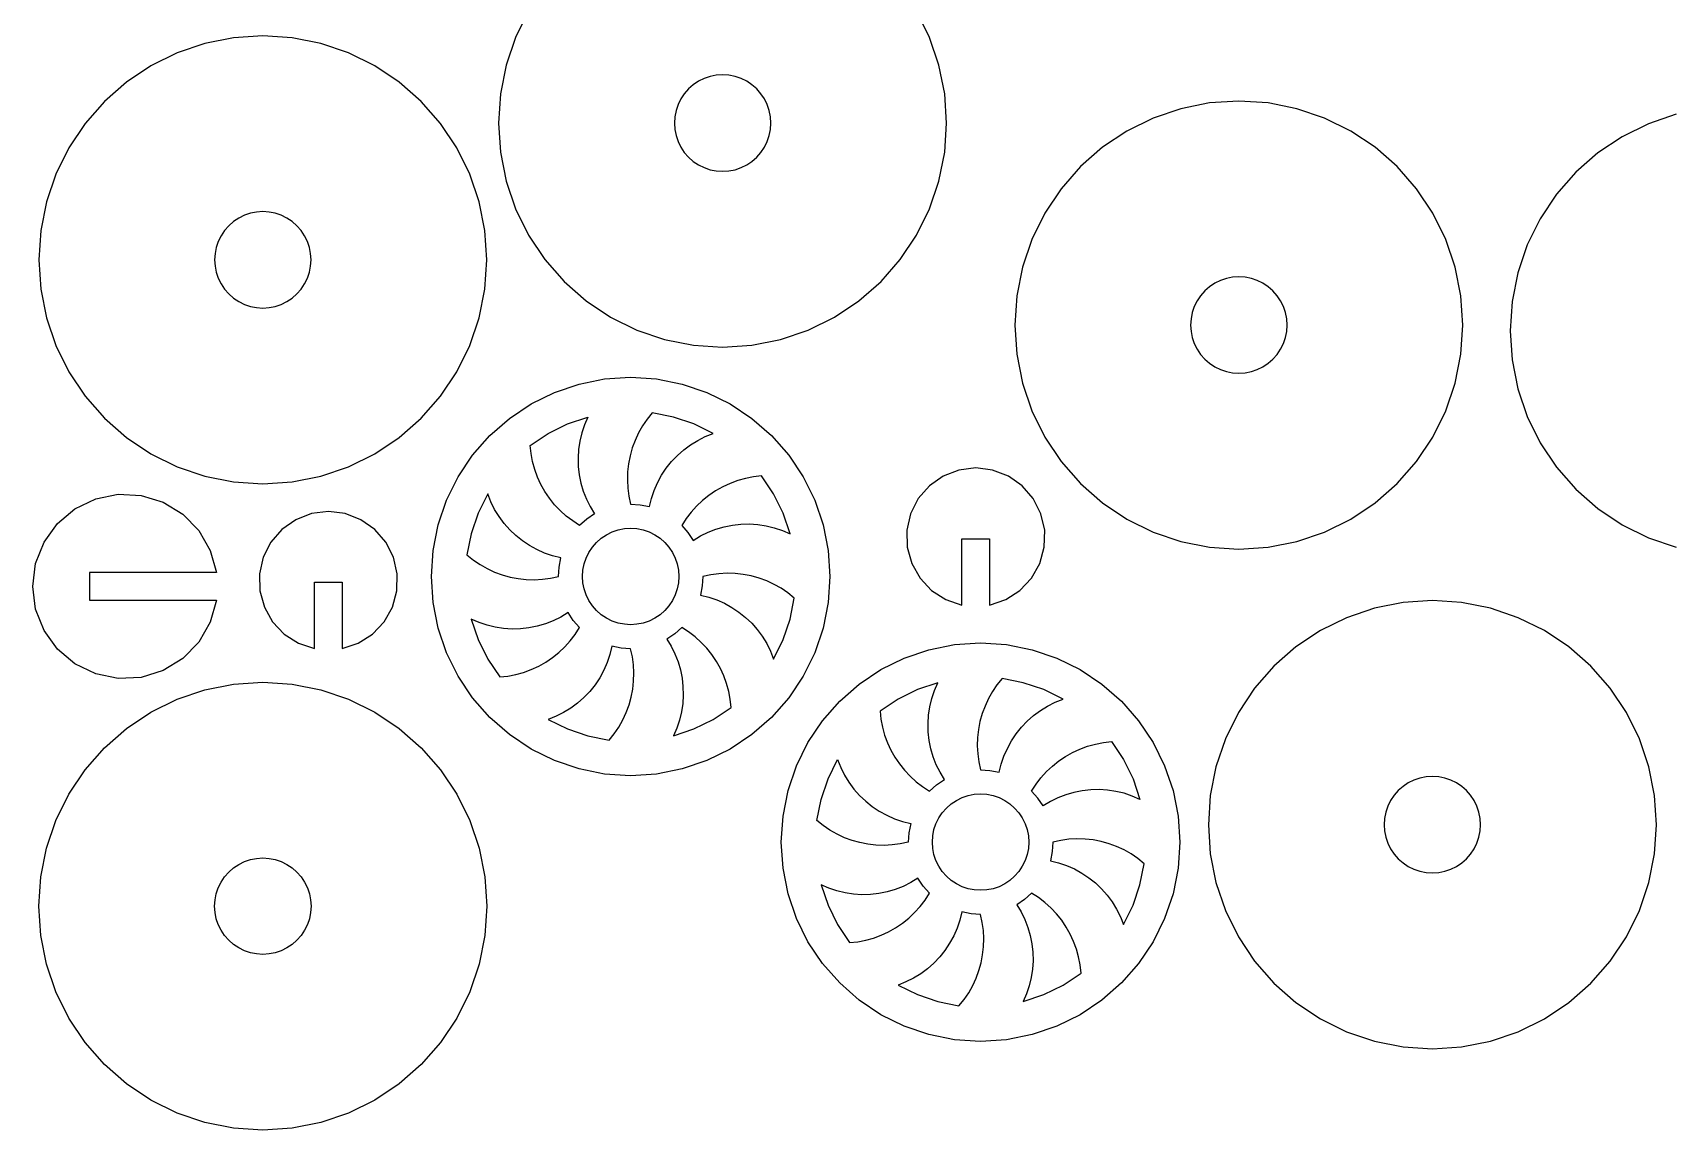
# Model space of a CAD drawing. Extents: x -1116 to 10, y -147 to 515.
# Drawn here: x -1115.8 to -761.1, y -124.3 to 113.3 of the extents above; entities that cross this region are included whole.
import ezdxf

# ---------------------------------------------------------------- set-up
doc = ezdxf.new("R2010")
doc.units = 0
doc.header["$MEASUREMENT"] = 0
doc.layers.get('0').update_dxf_attribs({"linetype": 'CONTINUOUS'})

msp = doc.modelspace()

# ---------------------------------------------------------------- linework, layer by layer
for points in [[(-1008.43, 117.98), (-1011.24, 112.29), (-1013.28, 106.28), (-1014.52, 100.06), (-1014.93, 93.73), (-1014.52, 87.4), (-1013.28, 81.17), (-1011.24, 75.17), (-1008.43, 69.48), (-1004.91, 64.2), (-1000.72, 59.43), (-995.95, 55.25), (-990.68, 51.72), (-984.99, 48.92), (-978.98, 46.88), (-972.76, 45.64), (-966.43, 45.23), (-960.1, 45.64), (-953.87, 46.88), (-947.87, 48.92), (-942.18, 51.72), (-936.9, 55.25), (-932.13, 59.43), (-927.95, 64.2), (-924.42, 69.48), (-921.62, 75.17), (-919.58, 81.17), (-918.34, 87.4), (-917.93, 93.73), (-918.34, 100.06), (-919.58, 106.28), (-921.62, 112.29), (-924.42, 117.98)], [(-759.97, 95.63), (-765.98, 93.59), (-771.67, 90.78), (-776.95, 87.26), (-781.72, 83.08), (-785.9, 78.31), (-789.43, 73.03), (-792.23, 67.34), (-794.27, 61.33), (-795.51, 55.11), (-795.92, 48.78), (-795.51, 42.45), (-794.27, 36.23), (-792.23, 30.22), (-789.43, 24.53), (-785.9, 19.25), (-781.72, 14.48), (-776.95, 10.3), (-771.67, 6.78), (-765.98, 3.97), (-759.97, 1.93)]]:
    msp.add_lwpolyline(points)
for points in [[(-1095.48, 102.61), (-1100.25, 98.42), (-1104.44, 93.65), (-1107.96, 88.38), (-1110.77, 82.69), (-1112.81, 76.68), (-1114.04, 70.46), (-1114.46, 64.13), (-1114.04, 57.8), (-1112.81, 51.57), (-1110.77, 45.57), (-1107.96, 39.88), (-1104.44, 34.6), (-1100.25, 29.83), (-1095.48, 25.65), (-1090.21, 22.12), (-1084.52, 19.32), (-1078.51, 17.28), (-1072.29, 16.04), (-1065.96, 15.63), (-1059.63, 16.04), (-1053.4, 17.28), (-1047.4, 19.32), (-1041.71, 22.12), (-1036.43, 25.65), (-1031.66, 29.83), (-1027.48, 34.6), (-1023.95, 39.88), (-1021.15, 45.57), (-1019.11, 51.57), (-1017.87, 57.8), (-1017.46, 64.13), (-1017.87, 70.46), (-1019.11, 76.68), (-1021.15, 82.69), (-1023.95, 88.38), (-1027.48, 93.65), (-1031.66, 98.42), (-1036.43, 102.61), (-1041.71, 106.13), (-1047.4, 108.94), (-1053.4, 110.98), (-1059.63, 112.21), (-1065.96, 112.63), (-1072.29, 112.21), (-1078.51, 110.98), (-1084.52, 108.94), (-1090.21, 106.13)], [(-960.07, 102.01), (-961.21, 102.77), (-962.43, 103.37), (-963.73, 103.81), (-965.07, 104.08), (-966.43, 104.17), (-967.79, 104.08), (-969.13, 103.81), (-970.42, 103.37), (-971.65, 102.77), (-972.78, 102.01), (-973.81, 101.11), (-974.71, 100.08), (-975.47, 98.95), (-976.07, 97.72), (-976.51, 96.43), (-976.78, 95.09), (-976.87, 93.73), (-976.78, 92.36), (-976.51, 91.03), (-976.07, 89.73), (-975.47, 88.51), (-974.71, 87.37), (-973.81, 86.34), (-972.78, 85.44), (-971.65, 84.69), (-970.42, 84.08), (-969.13, 83.64), (-967.79, 83.38), (-966.43, 83.29), (-965.07, 83.38), (-963.73, 83.64), (-962.43, 84.08), (-961.21, 84.69), (-960.07, 85.44), (-959.05, 86.34), (-958.15, 87.37), (-957.39, 88.51), (-956.78, 89.73), (-956.34, 91.03), (-956.08, 92.36), (-955.99, 93.73), (-956.08, 95.09), (-956.34, 96.43), (-956.78, 97.72), (-957.39, 98.95), (-958.15, 100.08), (-959.05, 101.11)], [(-893.14, 20.48), (-888.96, 15.71), (-884.19, 11.52), (-878.91, 8), (-873.22, 5.19), (-867.22, 3.15), (-860.99, 1.91), (-854.66, 1.5), (-848.33, 1.91), (-842.11, 3.15), (-836.1, 5.19), (-830.41, 8), (-825.14, 11.52), (-820.37, 15.71), (-816.18, 20.48), (-812.66, 25.75), (-809.85, 31.44), (-807.81, 37.45), (-806.58, 43.67), (-806.16, 50), (-806.58, 56.33), (-807.81, 62.56), (-809.85, 68.56), (-812.66, 74.25), (-816.18, 79.53), (-820.37, 84.3), (-825.14, 88.48), (-830.41, 92.01), (-836.1, 94.81), (-842.11, 96.85), (-848.33, 98.09), (-854.66, 98.5), (-860.99, 98.09), (-867.22, 96.85), (-873.22, 94.81), (-878.91, 92.01), (-884.19, 88.48), (-888.96, 84.3), (-893.14, 79.53), (-896.67, 74.25), (-899.47, 68.56), (-901.51, 62.56), (-902.75, 56.33), (-903.16, 50), (-902.75, 43.67), (-901.51, 37.45), (-899.47, 31.44), (-896.67, 25.75)], [(-1072.31, 72.41), (-1073.34, 71.51), (-1074.24, 70.48), (-1075, 69.35), (-1075.6, 68.12), (-1076.04, 66.83), (-1076.31, 65.49), (-1076.4, 64.13), (-1076.31, 62.76), (-1076.04, 61.43), (-1075.6, 60.13), (-1075, 58.91), (-1074.24, 57.77), (-1073.34, 56.74), (-1072.31, 55.84), (-1071.18, 55.09), (-1069.95, 54.48), (-1068.66, 54.04), (-1067.32, 53.78), (-1065.96, 53.69), (-1064.59, 53.78), (-1063.26, 54.04), (-1061.96, 54.48), (-1060.74, 55.09), (-1059.6, 55.84), (-1058.57, 56.74), (-1057.67, 57.77), (-1056.92, 58.91), (-1056.31, 60.13), (-1055.87, 61.43), (-1055.61, 62.76), (-1055.52, 64.13), (-1055.61, 65.49), (-1055.87, 66.83), (-1056.31, 68.12), (-1056.92, 69.35), (-1057.67, 70.48), (-1058.57, 71.51), (-1059.6, 72.41), (-1060.74, 73.17), (-1061.96, 73.77), (-1063.26, 74.21), (-1064.59, 74.48), (-1065.96, 74.57), (-1067.32, 74.48), (-1068.66, 74.21), (-1069.95, 73.77), (-1071.18, 73.17)], [(-844.31, 51.36), (-844.58, 52.7), (-845.02, 54), (-845.62, 55.22), (-846.38, 56.36), (-847.28, 57.38), (-848.31, 58.28), (-849.44, 59.04), (-850.67, 59.65), (-851.96, 60.09), (-853.3, 60.35), (-854.66, 60.44), (-856.02, 60.35), (-857.36, 60.09), (-858.66, 59.65), (-859.88, 59.04), (-861.02, 58.28), (-862.04, 57.38), (-862.95, 56.36), (-863.7, 55.22), (-864.31, 54), (-864.75, 52.7), (-865.01, 51.36), (-865.1, 50), (-865.01, 48.64), (-864.75, 47.3), (-864.31, 46.01), (-863.7, 44.78), (-862.95, 43.65), (-862.04, 42.62), (-861.02, 41.72), (-859.88, 40.96), (-858.66, 40.36), (-857.36, 39.92), (-856.02, 39.65), (-854.66, 39.56), (-853.3, 39.65), (-851.96, 39.92), (-850.67, 40.36), (-849.44, 40.96), (-848.31, 41.72), (-847.28, 42.62), (-846.38, 43.65), (-845.62, 44.78), (-845.02, 46.01), (-844.58, 47.3), (-844.31, 48.64), (-844.22, 50)], [(-944.66, -15.59), (-946.48, -20.93), (-948.97, -25.99), (-952.11, -30.68), (-955.83, -34.92), (-960.07, -38.64), (-964.76, -41.78), (-969.82, -44.27), (-975.16, -46.09), (-980.7, -47.19), (-986.33, -47.56), (-991.96, -47.19), (-997.49, -46.09), (-1002.83, -44.27), (-1007.89, -41.78), (-1012.59, -38.64), (-1016.83, -34.92), (-1020.55, -30.68), (-1023.68, -25.99), (-1026.18, -20.93), (-1027.99, -15.59), (-1029.09, -10.05), (-1029.46, -4.42), (-1029.09, 1.21), (-1027.99, 6.74), (-1026.18, 12.08), (-1023.68, 17.14), (-1020.55, 21.83), (-1016.83, 26.08), (-1012.59, 29.8), (-1007.89, 32.93), (-1002.83, 35.43), (-997.49, 37.24), (-991.96, 38.34), (-986.33, 38.71), (-980.7, 38.34), (-975.16, 37.24), (-969.82, 35.43), (-964.76, 32.93), (-960.07, 29.8), (-955.83, 26.08), (-952.11, 21.83), (-948.97, 17.14), (-946.48, 12.08), (-944.66, 6.74), (-943.56, 1.21), (-943.19, -4.42), (-943.56, -10.05)], [(-1007.56, 20.44), (-1007.89, 22.17), (-1008.08, 23.92), (-1004.19, 26.52), (-1000, 28.59), (-995.58, 30.09), (-996.31, 28.41), (-996.89, 26.67), (-997.32, 24.89), (-997.59, 23.08), (-997.7, 21.25), (-997.66, 19.42), (-997.45, 17.6), (-997.09, 15.8), (-996.58, 14.04), (-995.91, 12.33), (-995.1, 10.69), (-994.15, 9.12), (-995.85, 7.99), (-997.39, 6.64), (-998.87, 7.59), (-1000.27, 8.66), (-1001.58, 9.84), (-1002.79, 11.12), (-1003.89, 12.5), (-1004.88, 13.96), (-1005.75, 15.49), (-1006.48, 17.09), (-1007.09, 18.74)], [(-986.33, 11.22), (-984.29, 11.09), (-982.28, 10.69), (-981.84, 12.47), (-981.25, 14.2), (-980.52, 15.88), (-979.64, 17.49), (-978.62, 19.01), (-977.48, 20.45), (-976.22, 21.77), (-974.84, 22.99), (-973.37, 24.07), (-971.81, 25.03), (-970.17, 25.85), (-968.46, 26.52), (-972.65, 28.59), (-977.08, 30.09), (-981.66, 31), (-982.77, 29.63), (-983.76, 28.17), (-984.63, 26.64), (-985.37, 25.04), (-985.98, 23.39), (-986.45, 21.69), (-986.78, 19.96), (-986.98, 18.21), (-987.03, 16.45), (-986.94, 14.69), (-986.7, 12.94)], [(-911.62, 19.07), (-915.25, 18.62), (-918.67, 17.31), (-921.67, 15.2), (-924.07, 12.43), (-925.72, 9.16), (-926.53, 5.59), (-926.45, 1.93), (-925.48, -1.61), (-923.69, -4.8), (-921.18, -7.47), (-918.09, -9.44), (-914.62, -10.61), (-914.62, 3.76), (-908.62, 3.76), (-908.62, -10.61), (-905.14, -9.44), (-902.06, -7.47), (-899.54, -4.8), (-897.75, -1.61), (-896.78, 1.93), (-896.7, 5.59), (-897.51, 9.16), (-899.16, 12.43), (-901.56, 15.2), (-904.56, 17.31), (-907.98, 18.62)], [(-973.92, 5.1), (-972.78, 3.4), (-971.21, 4.35), (-969.57, 5.16), (-967.86, 5.83), (-966.1, 6.34), (-964.31, 6.7), (-962.49, 6.9), (-960.65, 6.95), (-958.83, 6.84), (-957.01, 6.56), (-955.23, 6.14), (-953.49, 5.55), (-951.81, 4.82), (-953.31, 9.25), (-955.38, 13.44), (-957.98, 17.33), (-959.73, 17.14), (-961.46, 16.81), (-963.16, 16.34), (-964.81, 15.73), (-966.41, 14.99), (-967.95, 14.13), (-969.41, 13.14), (-970.78, 12.04), (-972.06, 10.83), (-973.24, 9.52), (-974.31, 8.12), (-975.27, 6.64)], [(-1103.5, -3.56), (-1103.5, -9.56), (-1075.99, -9.56), (-1077.34, -14.34), (-1079.83, -18.65), (-1083.3, -22.2), (-1087.55, -24.79), (-1092.3, -26.26), (-1097.27, -26.5), (-1102.14, -25.51), (-1106.62, -23.35), (-1110.43, -20.16), (-1113.33, -16.12), (-1115.14, -11.49), (-1115.76, -6.56), (-1115.14, -1.62), (-1113.33, 3), (-1110.43, 7.04), (-1106.62, 10.24), (-1102.14, 12.4), (-1097.27, 13.39), (-1092.3, 13.14), (-1087.55, 11.68), (-1083.3, 9.09), (-1079.83, 5.53), (-1077.34, 1.23), (-1075.99, -3.56)], [(-1019.34, 9.25), (-1020.84, 4.82), (-1021.76, 0.24), (-1020.38, -0.86), (-1018.92, -1.85), (-1017.39, -2.72), (-1015.79, -3.46), (-1014.14, -4.07), (-1012.44, -4.55), (-1010.71, -4.88), (-1008.96, -5.07), (-1007.2, -5.13), (-1005.44, -5.03), (-1003.69, -4.8), (-1001.97, -4.42), (-1001.84, -2.38), (-1001.44, -0.38), (-1003.22, 0.06), (-1004.95, 0.65), (-1006.63, 1.39), (-1008.24, 2.27), (-1009.77, 3.28), (-1011.2, 4.42), (-1012.52, 5.69), (-1013.74, 7.06), (-1014.83, 8.54), (-1015.78, 10.1), (-1016.6, 11.74), (-1017.27, 13.44)], [(-1054.76, -5.68), (-1048.76, -5.68), (-1048.76, -20.04), (-1045.29, -18.88), (-1042.2, -16.9), (-1039.69, -14.24), (-1037.89, -11.05), (-1036.93, -7.51), (-1036.85, -3.85), (-1037.66, -0.28), (-1039.31, 2.99), (-1041.71, 5.77), (-1044.71, 7.87), (-1048.13, 9.19), (-1051.76, 9.64), (-1055.4, 9.19), (-1058.82, 7.87), (-1061.81, 5.77), (-1064.21, 2.99), (-1065.87, -0.28), (-1066.68, -3.85), (-1066.6, -7.51), (-1065.63, -11.05), (-1063.84, -14.24), (-1061.32, -16.9), (-1058.23, -18.88), (-1054.76, -20.04)], [(-989.03, 5.66), (-987.69, 5.93), (-986.33, 6.02), (-984.97, 5.93), (-983.63, 5.66), (-982.33, 5.22), (-981.11, 4.62), (-979.97, 3.86), (-978.95, 2.96), (-978.04, 1.93), (-977.29, 0.8), (-976.68, -0.43), (-976.24, -1.72), (-975.98, -3.06), (-975.89, -4.42), (-975.98, -5.79), (-976.24, -7.13), (-976.68, -8.42), (-977.29, -9.64), (-978.04, -10.78), (-978.95, -11.81), (-979.97, -12.71), (-981.11, -13.47), (-982.33, -14.07), (-983.63, -14.51), (-984.97, -14.78), (-986.33, -14.86), (-987.69, -14.78), (-989.03, -14.51), (-990.32, -14.07), (-991.55, -13.47), (-992.68, -12.71), (-993.71, -11.81), (-994.61, -10.78), (-995.37, -9.64), (-995.97, -8.42), (-996.41, -7.13), (-996.68, -5.79), (-996.77, -4.42), (-996.68, -3.06), (-996.41, -1.72), (-995.97, -0.43), (-995.37, 0.8), (-994.61, 1.93), (-993.71, 2.96), (-992.68, 3.86), (-991.55, 4.62), (-990.32, 5.22)], [(-950.9, -9.09), (-952.27, -7.98), (-953.73, -6.99), (-955.26, -6.13), (-956.86, -5.38), (-958.52, -4.78), (-960.21, -4.3), (-961.94, -3.97), (-963.69, -3.77), (-965.46, -3.72), (-967.22, -3.82), (-968.96, -4.05), (-970.68, -4.42), (-970.82, -6.47), (-971.22, -8.47), (-969.44, -8.91), (-967.7, -9.5), (-966.02, -10.23), (-964.42, -11.11), (-962.89, -12.13), (-961.46, -13.27), (-960.13, -14.54), (-958.92, -15.91), (-957.83, -17.38), (-956.87, -18.95), (-956.05, -20.59), (-955.38, -22.29), (-953.31, -18.1), (-951.81, -13.67)], [(-812.77, -9.65), (-819.1, -10.07), (-825.32, -11.31), (-831.33, -13.35), (-837.02, -16.15), (-842.3, -19.68), (-847.07, -23.86), (-851.25, -28.63), (-854.77, -33.9), (-857.58, -39.59), (-859.62, -45.6), (-860.86, -51.82), (-861.27, -58.16), (-860.86, -64.49), (-859.62, -70.71), (-857.58, -76.72), (-854.77, -82.41), (-851.25, -87.68), (-847.07, -92.45), (-842.3, -96.63), (-837.02, -100.16), (-831.33, -102.97), (-825.32, -105), (-819.1, -106.24), (-812.77, -106.66), (-806.44, -106.24), (-800.22, -105), (-794.21, -102.97), (-788.52, -100.16), (-783.24, -96.63), (-778.47, -92.45), (-774.29, -87.68), (-770.77, -82.41), (-767.96, -76.72), (-765.92, -70.71), (-764.68, -64.49), (-764.27, -58.16), (-764.68, -51.82), (-765.92, -45.6), (-767.96, -39.59), (-770.77, -33.9), (-774.29, -28.63), (-778.47, -23.86), (-783.24, -19.68), (-788.52, -16.15), (-794.21, -13.35), (-800.22, -11.31), (-806.44, -10.07)], [(-1014.68, -26.18), (-1012.93, -25.99), (-1011.19, -25.66), (-1009.5, -25.19), (-1007.84, -24.58), (-1006.24, -23.84), (-1004.71, -22.98), (-1003.25, -21.99), (-1001.87, -20.89), (-1000.59, -19.68), (-999.41, -18.37), (-998.34, -16.97), (-997.39, -15.49), (-998.74, -13.95), (-999.88, -12.25), (-1001.44, -13.2), (-1003.09, -14.01), (-1004.79, -14.67), (-1006.55, -15.19), (-1008.35, -15.55), (-1010.17, -15.75), (-1012, -15.8), (-1013.83, -15.68), (-1015.64, -15.41), (-1017.42, -14.98), (-1019.16, -14.4), (-1020.84, -13.67), (-1019.34, -18.1), (-1017.27, -22.29)], [(-964.57, -32.77), (-964.76, -31.02), (-965.1, -29.29), (-965.57, -27.59), (-966.17, -25.94), (-966.91, -24.34), (-967.78, -22.8), (-968.76, -21.34), (-969.86, -19.97), (-971.07, -18.69), (-972.38, -17.51), (-973.78, -16.44), (-975.27, -15.49), (-976.8, -16.84), (-978.51, -17.97), (-977.56, -19.54), (-976.74, -21.18), (-976.08, -22.89), (-975.56, -24.65), (-975.2, -26.45), (-975, -28.27), (-974.95, -30.1), (-975.07, -31.93), (-975.34, -33.74), (-975.77, -35.52), (-976.35, -37.26), (-977.08, -38.94), (-972.65, -37.44), (-968.46, -35.37)], [(-990.99, -39.85), (-989.89, -38.48), (-988.9, -37.02), (-988.03, -35.49), (-987.29, -33.89), (-986.68, -32.24), (-986.21, -30.54), (-985.87, -28.81), (-985.68, -27.06), (-985.63, -25.3), (-985.72, -23.54), (-985.95, -21.79), (-986.33, -20.07), (-988.37, -19.93), (-990.38, -19.54), (-990.81, -21.32), (-991.4, -23.05), (-992.14, -24.73), (-993.02, -26.34), (-994.03, -27.86), (-995.18, -29.29), (-996.44, -30.62), (-997.81, -31.83), (-999.29, -32.92), (-1000.85, -33.88), (-1002.49, -34.7), (-1004.19, -35.37), (-1000, -37.44), (-995.58, -38.94)], [(-944.8, -35.67), (-941.08, -31.43), (-936.84, -27.71), (-932.15, -24.58), (-927.09, -22.08), (-921.75, -20.27), (-916.21, -19.17), (-910.58, -18.8), (-904.95, -19.17), (-899.42, -20.27), (-894.08, -22.08), (-889.02, -24.58), (-884.33, -27.71), (-880.08, -31.43), (-876.36, -35.67), (-873.23, -40.37), (-870.73, -45.43), (-868.92, -50.77), (-867.82, -56.3), (-867.45, -61.93), (-867.82, -67.56), (-868.92, -73.1), (-870.73, -78.44), (-873.23, -83.5), (-876.36, -88.19), (-880.08, -92.43), (-884.33, -96.15), (-889.02, -99.29), (-894.08, -101.78), (-899.42, -103.6), (-904.95, -104.7), (-910.58, -105.07), (-916.21, -104.7), (-921.75, -103.6), (-927.09, -101.78), (-932.15, -99.29), (-936.84, -96.15), (-941.08, -92.43), (-944.8, -88.19), (-947.94, -83.5), (-950.43, -78.44), (-952.25, -73.1), (-953.35, -67.56), (-953.72, -61.93), (-953.35, -56.3), (-952.25, -50.77), (-950.43, -45.43), (-947.94, -40.37)], [(-1114.46, -75.8), (-1114.04, -69.47), (-1112.81, -63.25), (-1110.77, -57.24), (-1107.96, -51.55), (-1104.44, -46.28), (-1100.25, -41.51), (-1095.48, -37.32), (-1090.21, -33.8), (-1084.52, -30.99), (-1078.51, -28.95), (-1072.29, -27.72), (-1065.96, -27.3), (-1059.63, -27.72), (-1053.4, -28.95), (-1047.4, -30.99), (-1041.71, -33.8), (-1036.43, -37.32), (-1031.66, -41.51), (-1027.48, -46.28), (-1023.95, -51.55), (-1021.15, -57.24), (-1019.11, -63.25), (-1017.87, -69.47), (-1017.46, -75.8), (-1017.87, -82.13), (-1019.11, -88.36), (-1021.15, -94.36), (-1023.95, -100.05), (-1027.48, -105.33), (-1031.66, -110.1), (-1036.43, -114.28), (-1041.71, -117.81), (-1047.4, -120.61), (-1053.4, -122.65), (-1059.63, -123.89), (-1065.96, -124.31), (-1072.29, -123.89), (-1078.51, -122.65), (-1084.52, -120.61), (-1090.21, -117.81), (-1095.48, -114.28), (-1100.25, -110.1), (-1104.44, -105.33), (-1107.96, -100.05), (-1110.77, -94.36), (-1112.81, -88.36), (-1114.04, -82.13)], [(-921.65, -50.87), (-920.11, -49.52), (-918.41, -48.38), (-919.36, -46.82), (-920.17, -45.17), (-920.83, -43.47), (-921.35, -41.71), (-921.71, -39.91), (-921.91, -38.09), (-921.96, -36.26), (-921.84, -34.43), (-921.57, -32.62), (-921.14, -30.84), (-920.56, -29.1), (-919.83, -27.42), (-924.26, -28.92), (-928.45, -30.99), (-932.34, -33.58), (-932.15, -35.33), (-931.82, -37.07), (-931.35, -38.76), (-930.74, -40.42), (-930, -42.02), (-929.14, -43.55), (-928.15, -45.01), (-927.05, -46.39), (-925.84, -47.67), (-924.53, -48.85), (-923.13, -49.92)], [(-908.88, -30.87), (-909.62, -32.47), (-910.23, -34.12), (-910.71, -35.82), (-911.04, -37.55), (-911.23, -39.3), (-911.29, -41.06), (-911.19, -42.82), (-910.96, -44.57), (-910.58, -46.29), (-908.54, -46.42), (-906.54, -46.82), (-906.1, -45.04), (-905.51, -43.31), (-904.77, -41.63), (-903.9, -40.02), (-902.88, -38.49), (-901.74, -37.06), (-900.47, -35.74), (-899.1, -34.52), (-897.63, -33.43), (-896.06, -32.48), (-894.42, -31.66), (-892.72, -30.99), (-896.91, -28.92), (-901.34, -27.42), (-905.92, -26.5), (-907.03, -27.88), (-908.01, -29.34)], [(-883.99, -40.37), (-882.24, -40.18), (-879.64, -44.07), (-877.57, -48.26), (-876.07, -52.68), (-877.75, -51.95), (-879.49, -51.37), (-881.27, -50.94), (-883.08, -50.67), (-884.91, -50.56), (-886.74, -50.6), (-888.56, -50.81), (-890.36, -51.17), (-892.12, -51.68), (-893.83, -52.35), (-895.47, -53.16), (-897.04, -54.11), (-898.17, -52.41), (-899.52, -50.87), (-898.57, -49.39), (-897.5, -47.99), (-896.32, -46.68), (-895.04, -45.47), (-893.67, -44.37), (-892.21, -43.38), (-890.67, -42.51), (-889.07, -41.78), (-887.42, -41.17), (-885.72, -40.7)], [(-926.1, -59.89), (-926.23, -61.93), (-927.95, -62.31), (-929.7, -62.54), (-931.46, -62.63), (-933.22, -62.58), (-934.97, -62.39), (-936.7, -62.05), (-938.4, -61.58), (-940.05, -60.97), (-941.65, -60.23), (-943.18, -59.36), (-944.64, -58.37), (-946.01, -57.27), (-945.1, -52.68), (-943.6, -48.26), (-941.53, -44.07), (-940.86, -45.77), (-940.04, -47.41), (-939.08, -48.97), (-937.99, -50.45), (-936.78, -51.82), (-935.45, -53.08), (-934.02, -54.23), (-932.5, -55.24), (-930.89, -56.12), (-929.21, -56.86), (-927.48, -57.45), (-925.7, -57.88)], [(-821.05, -64.51), (-820.15, -65.54), (-819.12, -66.44), (-817.99, -67.2), (-816.76, -67.8), (-815.47, -68.24), (-814.13, -68.51), (-812.77, -68.6), (-811.41, -68.51), (-810.07, -68.24), (-808.77, -67.8), (-807.55, -67.2), (-806.41, -66.44), (-805.39, -65.54), (-804.49, -64.51), (-803.73, -63.38), (-803.12, -62.15), (-802.68, -60.86), (-802.42, -59.52), (-802.33, -58.16), (-802.42, -56.79), (-802.68, -55.45), (-803.12, -54.16), (-803.73, -52.93), (-804.49, -51.8), (-805.39, -50.77), (-806.41, -49.87), (-807.55, -49.11), (-808.77, -48.51), (-810.07, -48.07), (-811.41, -47.8), (-812.77, -47.71), (-814.13, -47.8), (-815.47, -48.07), (-816.76, -48.51), (-817.99, -49.11), (-819.12, -49.87), (-820.15, -50.77), (-821.05, -51.8), (-821.81, -52.93), (-822.41, -54.16), (-822.85, -55.45), (-823.12, -56.79), (-823.21, -58.16), (-823.12, -59.52), (-822.85, -60.86), (-822.41, -62.15), (-821.81, -63.38)], [(-918.87, -55.58), (-917.97, -54.55), (-916.94, -53.65), (-915.8, -52.89), (-914.58, -52.29), (-913.29, -51.85), (-911.95, -51.58), (-910.58, -51.49), (-909.22, -51.58), (-907.88, -51.85), (-906.59, -52.29), (-905.36, -52.89), (-904.23, -53.65), (-903.2, -54.55), (-902.3, -55.58), (-901.54, -56.71), (-900.94, -57.94), (-900.5, -59.23), (-900.23, -60.57), (-900.14, -61.93), (-900.23, -63.29), (-900.5, -64.63), (-900.94, -65.93), (-901.54, -67.15), (-902.3, -68.29), (-903.2, -69.31), (-904.23, -70.21), (-905.36, -70.97), (-906.59, -71.58), (-907.88, -72.02), (-909.22, -72.28), (-910.58, -72.37), (-911.95, -72.28), (-913.29, -72.02), (-914.58, -71.58), (-915.8, -70.97), (-916.94, -70.21), (-917.97, -69.31), (-918.87, -68.29), (-919.63, -67.15), (-920.23, -65.93), (-920.67, -64.63), (-920.94, -63.29), (-921.02, -61.93), (-920.94, -60.57), (-920.67, -59.23), (-920.23, -57.94), (-919.63, -56.71)], [(-894.94, -61.93), (-895.07, -63.97), (-895.47, -65.98), (-893.69, -66.42), (-891.96, -67.01), (-890.28, -67.74), (-888.67, -68.62), (-887.15, -69.64), (-885.72, -70.78), (-884.39, -72.04), (-883.18, -73.42), (-882.09, -74.89), (-881.13, -76.45), (-880.31, -78.09), (-879.64, -79.8), (-877.57, -75.61), (-876.07, -71.18), (-875.16, -66.6), (-876.53, -65.49), (-877.99, -64.5), (-879.52, -63.63), (-881.12, -62.89), (-882.77, -62.28), (-884.47, -61.81), (-886.2, -61.47), (-887.95, -61.28), (-889.71, -61.23), (-891.47, -61.32), (-893.22, -61.56)], [(-1056.92, -70.58), (-1056.31, -71.81), (-1055.87, -73.1), (-1055.61, -74.44), (-1055.52, -75.8), (-1055.61, -77.17), (-1055.87, -78.51), (-1056.31, -79.8), (-1056.92, -81.02), (-1057.67, -82.16), (-1058.57, -83.19), (-1059.6, -84.09), (-1060.74, -84.85), (-1061.96, -85.45), (-1063.26, -85.89), (-1064.59, -86.15), (-1065.96, -86.24), (-1067.32, -86.15), (-1068.66, -85.89), (-1069.95, -85.45), (-1071.18, -84.85), (-1072.31, -84.09), (-1073.34, -83.19), (-1074.24, -82.16), (-1075, -81.02), (-1075.6, -79.8), (-1076.04, -78.51), (-1076.31, -77.17), (-1076.4, -75.8), (-1076.31, -74.44), (-1076.04, -73.1), (-1075.6, -71.81), (-1075, -70.58), (-1074.24, -69.45), (-1073.34, -68.42), (-1072.31, -67.52), (-1071.18, -66.76), (-1069.95, -66.16), (-1068.66, -65.72), (-1067.32, -65.45), (-1065.96, -65.36), (-1064.59, -65.45), (-1063.26, -65.72), (-1061.96, -66.16), (-1060.74, -66.76), (-1059.6, -67.52), (-1058.57, -68.42), (-1057.67, -69.45)], [(-938.93, -83.68), (-937.18, -83.5), (-935.45, -83.16), (-933.75, -82.69), (-932.1, -82.09), (-930.5, -81.35), (-928.96, -80.48), (-927.5, -79.5), (-926.13, -78.4), (-924.85, -77.19), (-923.67, -75.88), (-922.6, -74.48), (-921.65, -72.99), (-923, -71.46), (-924.13, -69.75), (-925.7, -70.7), (-927.34, -71.52), (-929.05, -72.18), (-930.81, -72.7), (-932.61, -73.06), (-934.43, -73.26), (-936.26, -73.31), (-938.09, -73.19), (-939.9, -72.92), (-941.68, -72.49), (-943.42, -71.91), (-945.1, -71.18), (-943.6, -75.61), (-941.53, -79.8)], [(-888.83, -90.28), (-889.02, -88.53), (-889.35, -86.8), (-889.82, -85.1), (-890.43, -83.45), (-891.17, -81.85), (-892.03, -80.31), (-893.02, -78.85), (-894.12, -77.48), (-895.33, -76.2), (-896.64, -75.02), (-898.04, -73.95), (-899.52, -72.99), (-901.06, -74.34), (-902.76, -75.48), (-901.81, -77.05), (-901, -78.69), (-900.34, -80.4), (-899.82, -82.16), (-899.46, -83.95), (-899.26, -85.77), (-899.21, -87.61), (-899.32, -89.43), (-899.6, -91.25), (-900.03, -93.03), (-900.61, -94.77), (-901.34, -96.45), (-896.91, -94.94), (-892.72, -92.88)], [(-915.25, -97.36), (-914.14, -95.99), (-913.15, -94.53), (-912.29, -93), (-911.55, -91.4), (-910.94, -89.74), (-910.46, -88.05), (-910.13, -86.32), (-909.93, -84.57), (-909.88, -82.8), (-909.98, -81.04), (-910.21, -79.3), (-910.58, -77.58), (-912.63, -77.44), (-914.63, -77.04), (-915.07, -78.82), (-915.66, -80.56), (-916.39, -82.24), (-917.27, -83.84), (-918.29, -85.37), (-919.43, -86.8), (-920.7, -88.13), (-922.07, -89.34), (-923.54, -90.43), (-925.11, -91.39), (-926.75, -92.21), (-928.45, -92.88), (-924.26, -94.95), (-919.83, -96.45)]]:
    msp.add_lwpolyline(points, close=True)

doc.saveas('drawing.dxf')
